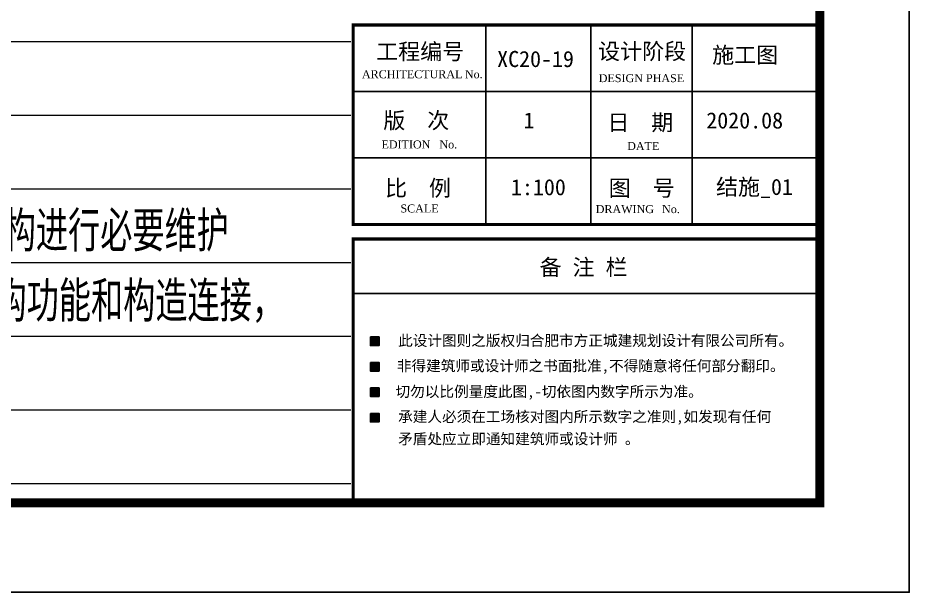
# Model space of a CAD drawing. Extents: x -2746917 to -971774, y -3334247 to -3250358.
# Drawn here: x -2451477 to -2441503, y -3316173 to -3309739 of the extents above; entities that cross this region are included whole.
import ezdxf

# ---------------------------------------------------------------- set-up
doc = ezdxf.new("R2010")
doc.units = 0
doc.header["$LTSCALE"] = 1000
doc.header["$MEASUREMENT"] = 0
doc.layers.get('0').update_dxf_attribs({"linetype": 'CONTINUOUS'})
for name, color, linetype in [('1', 140, 'CONTINUOUS'), ('PUB_TEXT', 7, 'CONTINUOUS'), ('PUB_TITLE', 4, 'CONTINUOUS'), ('填充', 9, 'CONTINUOUS')]:
    doc.layers.add(name, color=color, linetype=linetype)
doc.layers.add('yichutu', color=7, linetype='CONTINUOUS', true_color=0xffffff, plot=False)
doc.styles.add('GHF', font='times.ttf')
doc.styles.add('STYLE1', font='simhei.ttf', dxfattribs={"width": 0.8})
doc.styles.add('TSSD_Rein', font='Tssdeng.shx', dxfattribs={"width": 0.75, "bigfont": 'hztxt.shx'})

# ---------------------------------------------------------------- blocks, each defined once
blk = doc.blocks.new('yct-891-420-89100-42000-100-2004.0')
at = {"layer": 'yichutu', "color": 7, "true_color": 0xffffff}
blk.add_lwpolyline([(0, 0), (0, 42000), (89100, 42000), (89100, 0)], close=True, dxfattribs=at)
blk = doc.blocks.new('*U3512')
at = {"layer": 'PUB_TEXT', "style": 'STYLE1'}
blk.add_text('备 注 栏', height=180, dxfattribs=at).set_placement((503975.6, -819746.6))
blk = doc.blocks.new('A$C440D491C')
for points in [[(83071.6, 2762.8), (83167.4, 2762.8), (83167.4, 2858.5), (83071.6, 2858.5)], [(83071.6, 2477.4), (83167.4, 2477.4), (83167.4, 2573.2), (83071.6, 2573.2)], [(83071.6, 2192), (83167.4, 2192), (83167.4, 2287.8), (83071.6, 2287.8)], [(83071.6, 1906.7), (83167.4, 1906.7), (83167.4, 2002.4), (83071.6, 2002.4)]]:
    blk.add_hatch(color=256).paths.add_polyline_path(points)
for points in [[(83071.6, 2858.5), (83167.4, 2858.5), (83167.4, 2762.8), (83071.6, 2762.8)], [(83071.6, 2573.2), (83167.4, 2573.2), (83167.4, 2477.4), (83071.6, 2477.4)], [(83071.6, 2287.8), (83167.4, 2287.8), (83167.4, 2192), (83071.6, 2192)], [(83071.6, 2002.4), (83167.4, 2002.4), (83167.4, 1906.7), (83071.6, 1906.7)]]:
    blk.add_lwpolyline(points, close=True)
at = {"layer": '1'}
blk.add_line((83329, 3956.1), (88100, 3956.1), dxfattribs=at)
at = {"layer": 'PUB_TITLE', "color": 4}
for p, q in [((82878.9, 6353.3), (88100, 6353.3)), ((82878.9, 6353.3), (88100, 6353.3)), ((84362, 6353.3), (84362, 4119.3)), ((85536.4, 6353.3), (85536.4, 4119.3)), ((86671.2, 6353.3), (86671.2, 4119.3)), ((82878.9, 5608.6), (88100, 5608.6)), ((82878.9, 4864), (88100, 4864)), ((82878.9, 3347.2), (88100, 3347.2))]:
    blk.add_line(p, q, dxfattribs=at)
at = {"layer": 'PUB_TITLE'}
blk.add_lwpolyline([(0, 0), (0, 42000), (89100, 42000), (89100, 0)], close=True, dxfattribs=at)
at = {"layer": 'PUB_TITLE', "const_width": 100}
blk.add_lwpolyline([(88100, 1000), (88100, 41000), (713.3, 41000), (713.3, 1000), (88100, 1000)], dxfattribs=at)
at = {"layer": 'PUB_TITLE', "color": 4, "const_width": 35.1}
blk.add_lwpolyline([(82878.9, 6353.3), (88100, 6353.3), (88100, 4119.3), (82878.9, 4119.3)], close=True, dxfattribs=at)
blk.add_lwpolyline([(82878.9, 1000), (82878.9, 3956.1), (88100, 3956.1), (88100, 1000)], dxfattribs=at)
at = {"xscale": 1.002951946575195, "yscale": 1.002951914444566, "zscale": 1.002951922000932}
blk.add_blockref('*U3512', (-420498.8, 825716.4), dxfattribs=at)
at = {"layer": 'PUB_TEXT'}
for s, height, style, p in [('工程编号', 180.53, 'STYLE1', (83135.3, 5966.1)), (' 设计阶段', 180.53, 'STYLE1', (85495.9, 5968.4)), ('施工图', 180.53, 'STYLE1', (86895.6, 5926.8)), ('XC20-19', 180.53, 'STYLE1', (84489.1, 5882.1)), ('ARCHITECTURAL', 89.363, 'GHF', (82976.2, 5756.8)), ('No.', 89.36, 'GHF', (84128.4, 5756.8)), ('     DESIGN PHASE', 89.363, 'GHF', (85457.4, 5713.1)), ('版  次', 180.53, 'STYLE1', (83214.7, 5194)), ('1', 180.5, 'STYLE1', (84783.6, 5194)), ('日  期', 180.53, 'STYLE1', (85722.1, 5171.7)), ('2020.08', 180.53, 'STYLE1', (86829.5, 5194)), ('EDITION', 89.36, 'GHF', (83195, 4971)), ('No.', 89.36, 'GHF', (83843.4, 4971)), ('DATE', 89.36, 'GHF', (85944.2, 4953.4)), ('比  例', 180.53, 'STYLE1', (83235.4, 4436.8)), ('1:100', 180.53, 'STYLE1', (84644, 4446.4)), ('图  号', 180.53, 'STYLE1', (85737.9, 4437)), ('SCALE', 89.36, 'GHF', (83406.8, 4253.7)), ('DRAWING', 89.36, 'GHF', (85592.2, 4246.3)), ('No.', 89.36, 'GHF', (86334.7, 4246.3))]:
    blk.add_text(s, height=height, dxfattribs=dict(at, style=style)).set_placement(p)
at = {"layer": 'PUB_TEXT', "style": 'STYLE1', "width": 1}
for s, p in [('此设计图则之版权归合肥市方正城建规划设计有限公司所有。', (83380.9, 2759.1)), ('非得建筑师或设计师之书面批准,不得随意将任何部分翻印。', (83366.8, 2475.9)), ('切勿以比例量度此图,-切依图内数字所示为准。', (83352.1, 2187.4)), ('承建人必须在工场核对图内所示数字之准则,如发现有任何', (83380.9, 1906.3)), ('矛盾处应立即通知建筑师或设计师 。', (83380.9, 1657.2))]:
    blk.add_text(s, height=120.053, dxfattribs=at).set_placement(p)

msp = doc.modelspace()

# ---------------------------------------------------------------- linework, layer by layer
at = {"layer": '填充', "color": 250, "lineweight": 5}
for p, q in [((-2447750.36, -3310008.83), (-2469094.79, -3310008.83)), ((-2447750.36, -3310833.64), (-2469094.79, -3310833.64)), ((-2447750.36, -3311658.45), (-2469094.79, -3311658.45)), ((-2447750.36, -3312483.26), (-2469094.79, -3312483.26)), ((-2447750.36, -3313308.07), (-2469094.79, -3313308.07)), ((-2447750.36, -3314132.89), (-2469094.79, -3314132.89)), ((-2447750.36, -3314957.7), (-2469096.61, -3314957.7))]:
    msp.add_line(p, q, dxfattribs=at)

# ---------------------------------------------------------------- block references
at = {"ltscale": 1.5}
msp.add_blockref('A$C440D491C', (-2530602.64, -3316173.05), dxfattribs=at)
at = {"layer": 'yichutu'}
msp.add_blockref('yct-891-420-89100-42000-100-2004.0', (-2530602.64, -3316173.05), dxfattribs=at)

# ---------------------------------------------------------------- texts
at = {"linetype": 'Continuous', "style": 'TSSD_Rein', "width": 0.8}
for s, p in [('钢结构使用过程中，应根据材料特性（如涂装材料使用年限，结构使用环境条件等），建成后应定期对结构进行必要维护', (-2468195.09, -3312356.85, -16200000)), ('（如对钢结构重新进行涂装，更换损坏构件等），以确保使用过程中的结构安全。使用过程中不得改变结构功能和构造连接，', (-2468298.69, -3313142.48, -16200000))]:
    msp.add_text(s, height=450, dxfattribs=at).set_placement(p)
at = {"layer": 'PUB_TEXT', "color": 3, "style": 'STYLE1'}
msp.add_text('结施_01', height=180.531, dxfattribs=at).set_placement((-2443664.25, -3311723.66))

doc.saveas('drawing.dxf')
